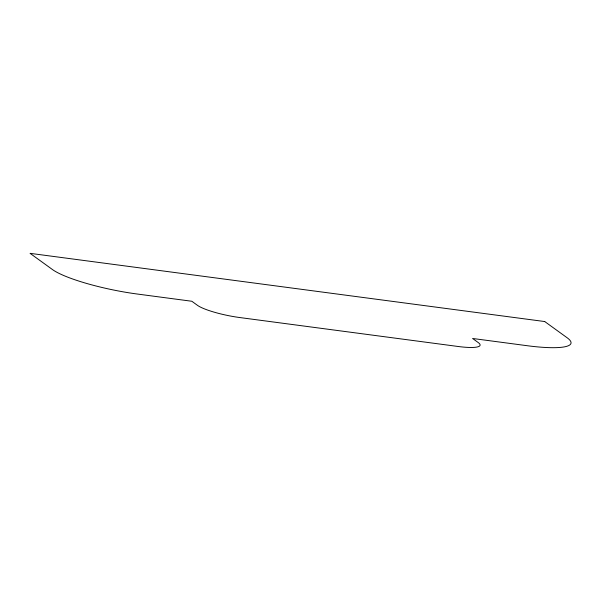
<?xml version="1.0" encoding="UTF-8"?>
<svg xmlns="http://www.w3.org/2000/svg" width="601" height="601" viewBox="0 0 601 601"><rect width="100%" height="100%" fill="white"/><g stroke="black" fill="none" stroke-linecap="round" stroke-linejoin="round"><path stroke-width="0.9" d="M544.716 321.543L30.05 253.337L52.46 269.548A67.643 12.208 11.7 0 0 137.253 294.024L191.839 301.259L197.436 305.316A33.821 6.108 11.7 0 0 239.837 317.553L458.18 346.492A33.821 6.108 11.7 0 0 478.163 342.517L472.566 338.468L527.152 345.703A67.643 12.208 11.7 0 0 567.126 337.754L544.716 321.543"/></g></svg>
